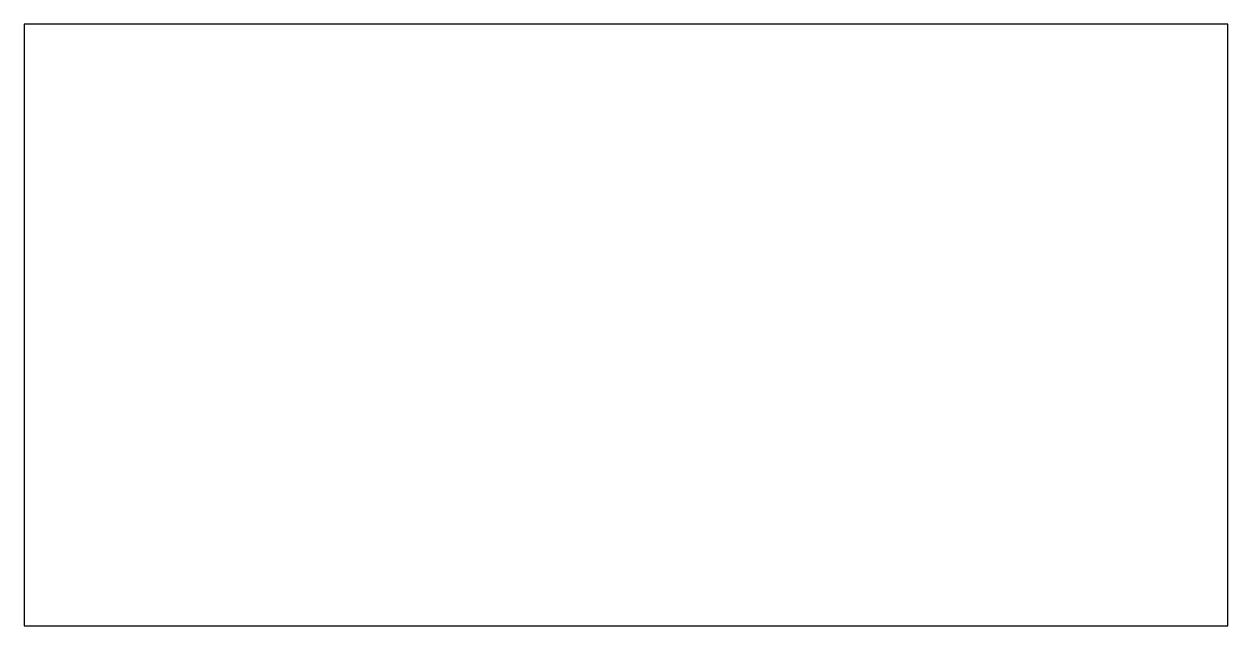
# Model space of a CAD drawing. Header units: millimetres. Extents: x 0 to 100, y 0 to 50.
import ezdxf

# ---------------------------------------------------------------- set-up
doc = ezdxf.new("R2010")
doc.units = ezdxf.units.MM

msp = doc.modelspace()

# ---------------------------------------------------------------- linework, layer by layer
for p, q in [((100, 50), (0, 50)), ((0, 50), (0, 0)), ((100, 0.02), (100, 50)), ((0, 0), (100, 0))]:
    msp.add_line(p, q)

doc.saveas('drawing.dxf')
